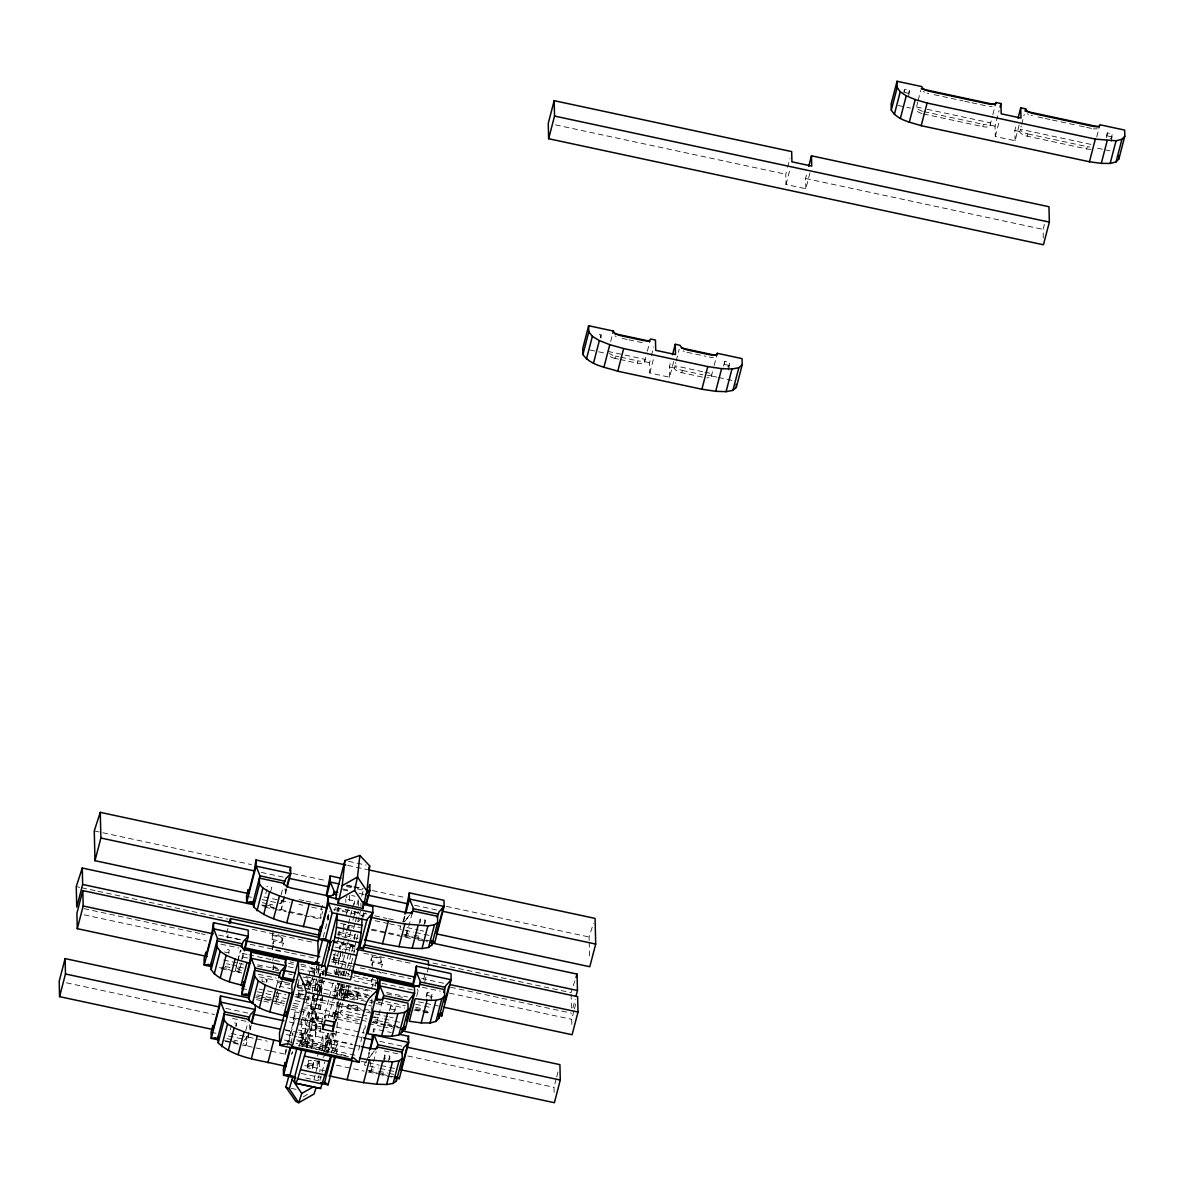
<?xml version="1.0" encoding="UTF-8"?>
<svg xmlns="http://www.w3.org/2000/svg" width="1184" height="1184" viewBox="0 0 1184 1184"><rect width="100%" height="100%" fill="white"/><g stroke="black" fill="none" stroke-linecap="round" stroke-linejoin="round"><path stroke-width="0.75" stroke-dasharray="5 3.75" d="M312.398 1009.02L310.711 1018.891L313.183 1019.424L314.885 1009.538L312.398 1009.02A13.35 1.362 -77.9 0 0 311.126 1009.449L311.066 1007.392L335.812 1012.69L335.856 1014.747L333.385 1014.214L333.34 1012.157L331.505 1019.217M292.552 1007.347L308.787 1010.825L305.191 1019.631L305.576 1035.023L315.462 1037.14L315.092 1021.748L316.217 1012.424L357.731 1021.318M315.462 1037.14L316.587 1027.816L316.217 1012.424M338.876 911.354L339.246 908.246M227.935 928.419L225.789 936.662L241.98 940.14M227.224 937.876L228.083 934.576M228.556 952.987L229.341 949.968L224.398 948.902M237.481 962L235.246 970.569L238.842 972.508L241.995 960.431M237.925 960.283L240.604 950.012L235.187 971.028M221.526 968.808L238.842 972.508L239.582 962.962M241.936 958.433L243.741 951.462M241.329 959.084A13.35 5.21 14.6 0 1 242.394 958.922L244.363 951.359M230.318 1029.799L231.502 1025.27M265.734 893.831L266.918 889.302M235.586 1026.276L236.371 1023.257L231.428 1022.192M270.603 891.818L271.787 887.275L266.844 886.224M245.754 1030.716L247.974 1022.221M281.17 894.749L283.05 887.334M272.098 939.415L273.178 930.772L272.098 939.415L281.984 941.532L283.168 937.003L273.267 934.886M225.093 1041.343L245.887 1045.798L246.612 1036.252M262.241 905.745L281.304 909.83L282.029 900.269M247.604 1036.947L250.327 1026.498M283.02 900.98L286.202 888.784M251.274 1025.078L245.887 1045.798L242.779 1043.474M286.691 889.11L281.304 909.83L278.196 907.506M272.631 944.062L273.43 941.043L283.316 943.16L283.42 947.259M280.593 951.448L272.35 949.672L273.519 945.143M266.193 982.483L266.977 979.464L262.034 978.413L262.108 981.492L267.051 982.542L266.977 979.464M272.616 960.964L273.8 956.435M272.838 969.859L273.948 962.592M273.267 969.711L274.052 966.692L278.995 967.757M282.532 946.179L283.316 943.16M276.064 987.87L278.299 979.508M276.331 995.862L277.663 990.756M279.572 987.944L281.392 980.959M278.728 993.391L276.494 1002.019L271.284 1000.909M281.999 980.87L280.031 988.418L279.972 986.376L290.583 988.64M284.338 1003.662L280.904 1002.937L281.496 1000.672A7.637 2.975 14.6 0 1 275.295 997.979M302.838 988.877L297.88 987.811L298.96 979.183M304.732 999.488L298.131 998.082L299.212 989.439L304.17 990.505M298.131 998.082L299.212 989.439M287.194 1045.442L293.084 1022.769L294.757 1011.876L299.212 1012.823M322.507 905.36L320.731 912.154L320.879 918.31L322.684 911.414M285.921 1052.561L286.809 1049.113M288.615 1042.201L294.905 1018.033L294.757 1011.876M306.493 984.57L308.314 977.599M308.758 975.853L311.037 967.136M305.561 980.589L308.861 981.299L307.677 985.828L299.434 984.067M307.781 989.942L309.068 985.044A7.637 2.975 14.6 0 0 316.424 983.549L321.367 984.614L321.619 994.871M292.581 1051.525L291.545 1054.411M309.868 985.236L311.762 977.866M312.946 973.337L314.914 965.789M327.11 918.947L328.886 912.154M304.14 1010.426L300.514 1024.367L300.425 1020.948M306.375 1001.871L309.142 991.245M309.542 989.676L314.086 972.242L314.204 976.859M323.217 937.21L330.025 911.058M309.216 995.67L308.032 1000.199L307.929 996.099M316.942 965.73L314.663 974.447L314.456 965.892M314.234 978.398L312.472 985.192L312.842 1000.584M317.741 968.246L316.557 972.774L300.662 969.37M299.049 1046.745L303.134 1031.057L298.19 1029.991M316.705 978.931L314.944 985.724L315.062 990.86M317.889 974.402L320.405 964.768M334.465 910.762L335.368 907.284M299.404 1034.298L302.704 1035.008L300.943 1041.816L295.985 1040.751M310.386 1006.785L316.424 983.549M326.606 1045.768L325.733 1049.172L300.988 1043.859L301.876 1040.47L326.606 1045.768L326.666 1047.825L301.92 1042.512L301.876 1040.47M301.92 1042.512L314.618 993.79M318.304 979.627L316.972 984.733L317.12 990.89L318.896 984.082L319.177 995.374M318.748 977.925L321.027 969.193M302.024 1046.538L303.385 1041.313L303.134 1031.057M316.557 990.756L319.28 980.308M319.739 978.561L321.012 969.903M336.981 912.316L338.343 907.092M307.085 982.602L319.443 985.251L317.09 994.323L317.238 1000.48L308.476 998.6M322.226 974.698L323.543 969.607M322.344 996.247L322.433 1000.347L320.08 1009.419L315.136 1008.354L316.602 998.216M334.199 1033.484L331.416 1044.155L331.624 1052.369L306.878 1047.07L306.671 1038.856L313.168 1013.933L291.057 1009.197M319.073 991.274L322.788 977.022M323.247 975.246L325.097 968.127M315.136 1008.354L317.49 999.296L317.386 995.182M322.921 1019.084L315.714 1017.544L315.462 1007.273L321.367 984.614M306.73 1047.633C312.606 1030.568 313.005 1012.882 314.648 995.33M319.621 993.672L320.938 988.581L345.684 993.879L345.787 997.979L321.042 992.68L320.938 988.581M313.183 1019.424L306.094 1046.612L303.622 1046.079L313.553 1007.924L313.597 1009.967L311.126 1009.449M307.011 1046.242L308.121 1038.634L313.064 1039.685L313.138 1042.764L311.969 1047.307L307.011 1046.242L306.937 1043.163L311.895 1044.229L311.969 1047.307M321.042 992.68L324.15 980.781M315.714 1017.544L320.716 998.364M320.08 1009.419L319.976 1005.32L321.944 997.757M338.076 935.819L339.26 931.29M322.477 1019.306L320.509 1026.868L320.598 1030.968L315.654 1029.902L315.551 1025.803L317.919 1016.73L322.862 1017.796M340.666 953.919L338.313 962.977L333.37 961.926L334.45 953.283M338.964 936.899L337.78 941.428L337.692 937.328M339.364 935.39L340.148 932.37L335.205 931.305M311.895 1044.229L313.064 1039.685M315.654 1029.902L318.022 1020.845L317.919 1016.73M333.37 961.926L335.723 952.854M312.487 1068.856L313.597 1061.234L312.487 1068.856L307.544 1067.79L308.654 1060.183L311.954 1060.894M343.271 927.235L344.07 924.201L349.014 925.266L349.088 928.345M348.555 906.796L347.386 911.325L342.428 910.274M307.544 1067.79L308.654 1060.183M344.144 927.279L342.96 931.823L347.904 932.874M335.116 964.93L338.742 950.989M339.201 949.242L340.104 945.764L354.504 948.843M338.313 962.977L339.394 954.348M333.044 982.898L324.875 1014.274L324.964 1017.692M335.324 974.18L336.685 968.956L336.804 974.077M346.216 932.341L342.59 946.297L342.664 949.716M346.675 930.594L348.037 925.37M348.481 923.624L352.122 909.682M352.566 907.936L354.386 900.965L345.728 899.115L346.927 896.17M324.312 1018.077L325.097 1015.043L334.998 1017.174L334.214 1020.194M335.827 973.455L337.632 966.484M338.091 964.738L340.356 956.021L340.237 950.885M347.83 929.795L349.014 925.266M337.144 973.988L337.928 970.969M317.475 1056.217L318.836 1050.978M319.295 1049.246L322.921 1035.29L327.879 1036.355A7.637 2.975 14.6 0 0 335.368 1041.032L352.699 1044.732M339.068 984.54L334.983 1000.228L334.732 989.972L336.552 983.001L356.295 987.412M338.372 976.03L340.637 967.313M352.891 920.234L355.17 911.532M356.976 904.546L358.338 899.322M328.382 1017.633L337.47 982.779M341.184 968.482L344.825 954.541M345.225 952.972L352.092 926.643M313.908 1079.956L315.299 1074.584M315.773 1072.808L319.029 1060.272M338.979 983.697L337.203 990.505L337.336 995.626M342.22 971.235L341.332 974.639L341.258 971.561M361.756 896.273L363.148 890.901M304.688 1065.526L317.282 1068.22L319.088 1061.249M321.811 1050.785L323.173 1045.561L322.921 1035.29M353.602 928.759L354.963 923.535M355.422 921.788L358.145 911.325M327.835 1033.306L325.126 1045.946A13.35 1.362 -77.9 0 0 324.312 1051.037M369.29 995.936L339.246 989.498L336.878 998.571L337.026 1004.728L370.326 1011.861M342.783 975.897L348.747 952.987M349.206 951.226L351.041 944.181L351.1 946.223A13.35 1.362 -77.9 0 1 352.373 945.794A7.637 0.784 -77.9 0 1 351.648 951.388M323.158 1054.485L328.59 1033.425L298.782 1027.727M363.37 999.178L347.178 995.7A7.637 2.975 14.6 0 1 339.675 991.038L341.554 983.815M343.7 975.586L344.988 970.628M357.686 921.907L360.439 911.147M336.152 1053.775L337.499 1048.595L337.351 1042.438L327.45 1040.322L325.674 1047.115L335.575 1049.231L335.679 1053.346M353.868 938.897L355.185 933.806L358.486 934.516M340.504 1002.611L335.516 1021.777L335.264 1011.521L337.825 1001.694M339.349 995.833L341.17 988.862L346.113 989.913A7.637 2.975 14.6 0 0 353.602 994.59L353.024 996.854A7.637 2.975 14.6 0 1 345.521 992.192L366.729 996.736M354.356 939.252L355.185 933.806M314.574 1079.926L318.111 1080.681L318.94 1075.22M330.306 1033.839L325.896 1050.859L328.368 1051.392L333.237 1032.685M333.947 1019.868L339.349 999.089M343.049 984.925L341.717 990.031L341.865 996.188L343.641 989.395L343.908 1000.672L345.684 993.879M345.314 976.238L353.498 944.802L332.837 940.377M325.348 1054.914L326.666 1049.823L296.089 1043.267M319.872 1080.607L324.742 1061.9M327.228 1052.176L332.216 1032.996M356.177 941.236L354.845 946.327A7.637 0.784 -77.9 0 1 353.824 953.372M356.621 939.534L358.841 931.038M362.644 916.209L363.547 912.716M327.746 1052.413L332.689 1033.425M362.718 918.162L364.065 912.982M347.844 976.608L348.732 973.204M349.176 971.502L352.714 957.9M343.819 996.573L346.601 985.887M359.699 1019.824L347.711 1017.248A7.637 2.975 14.6 0 1 340.208 1012.586L342.946 1002.078M343.375 1000.421L346.113 989.913M331.476 1052.931C337.41 1036.4 337.381 1019.158 339.423 1002.167M345.787 997.979L348.88 986.08M347.267 994.308L348.451 989.78L358.338 991.911L357.257 1000.539L347.371 998.423L347.267 994.308L357.168 996.44L357.257 1000.539M347.178 995.7L347.77 993.435A7.637 2.975 14.6 0 1 340.267 988.758L368.55 994.826M347.371 998.423L348.451 989.78M335.575 1049.231L337.351 1042.438M347.622 1008.679L348.792 1004.15L358.693 1006.267L357.509 1010.796L347.622 1008.679L347.519 1004.58L357.42 1006.696L357.509 1010.796M347.711 1017.248L348.303 1014.984A7.637 2.975 14.6 0 1 340.8 1010.307L360.232 1014.481M357.168 996.44L358.338 991.911M371.051 960.624L372.235 956.095L382.136 958.211L380.952 962.74L371.051 960.624L370.947 956.524L380.848 958.64L380.952 962.74M371.598 965.271L372.383 962.252L382.284 964.368L382.388 968.468M379.827 983.934L371.584 982.172L372.768 977.644M371.732 988.329L372.916 983.8L376.216 984.511M358.634 1050.001L365.131 1025.063L365.205 1028.348M371.954 998.837L371.228 1010.618M375.195 986.376L376.127 982.824M381.5 967.387L382.284 964.368M365.368 1061.708L364.48 1065.097L378.332 1068.072M373.049 1032.241L373.922 1028.837L391.253 1032.552M400.784 925.725L399.896 929.129L413.749 932.104M366.359 1062.403L369.082 1051.94M385.57 1024.693L376.734 1022.798L382.624 1000.14M403.137 921.211L404.499 915.972M368.239 1057.445L369.586 1052.265M403.655 921.478L405.002 916.298M395.604 1077.188L370.858 1071.89L373.078 1063.395M373.522 1061.693L376.172 1051.496M431.02 941.221L406.275 935.922L412.032 913.826M390.676 1005.986L389.506 1010.514L394.45 1011.58L395.634 1007.036L390.676 1005.986L389.58 1013.593M383.631 1059.606L384.815 1055.062L389.758 1056.128L389.847 1059.206L384.889 1058.141L384.815 1055.062M419.047 923.624L420.231 919.095L425.174 920.16L425.263 923.239L420.305 922.173L420.231 919.095M383.705 1062.684L384.889 1058.141M388.589 1060.657L389.758 1056.128M424.005 924.689L425.174 920.16M416.635 996.44L418.781 988.196M423.709 979.094L424.997 974.151M424.716 981.95L426.862 973.707M427.291 972.064L428.578 967.121M427.261 992.384L426.077 996.913L431.035 997.979L432.219 993.45L427.261 992.384L426.166 999.992M600.288 337.928L601.072 334.909L596.114 333.844M431.109 1001.057L432.219 993.45M610.663 341.54L612.38 334.954M618.418 359.107L614.999 358.367L615.591 356.103A7.637 2.975 14.6 0 1 609.375 353.409M620.135 359.477L637.258 363.148L637.85 360.883A7.637 2.975 14.6 0 0 645.206 359.388L608.088 351.441M644.481 362.23L646.923 352.802M647.352 351.145L649.927 341.258M673.681 361.534L669.596 377.222L649.809 372.975L649.557 362.718L650.919 357.494M651.378 355.748L653.642 347.03M649.809 372.975L653.894 357.287M669.596 377.222L669.345 366.966L670.706 361.727M702.349 377.089L681.792 372.694A7.637 2.975 14.6 0 1 674.303 368.017L675.753 362.452M676.182 360.809L679.187 349.265M681.792 372.694L682.384 370.429A7.637 2.975 14.6 0 1 674.895 365.752L703.163 371.82M711.273 376.542L713.715 367.114M714.144 365.471L716.72 355.585M724.771 361.416L723.587 365.945L728.545 367.01L729.714 362.482L724.771 361.416L723.661 369.023M728.619 370.089L729.714 362.482M809.9 173.056L805.816 188.744L786.013 184.497L785.776 174.24L787.138 169.016M787.582 167.27L789.861 158.552M786.013 184.497L790.113 168.809M572.923 1007.939L575.202 999.222M554.127 1092.447L554.008 1087.312L556.273 1078.594M556.732 1076.863L558.093 1071.624M571.842 1024.456L571.709 1019.335L573.988 1010.618M574.432 1008.872L575.794 1003.632M805.816 188.744L805.564 178.488L806.926 173.249M903.718 92.411L904.502 89.392L909.445 90.458L908.335 98.065M908.661 93.477L909.445 90.458M922.514 111.281A7.637 2.975 14.6 0 1 916.46 106.989L917.748 102.031M918.177 100.388L920.752 90.502M923.372 113.916L982.75 126.644L983.342 124.379A7.637 2.975 14.6 0 0 990.682 122.884L925.296 108.884M989.972 125.726L992.399 116.298M992.828 114.656L995.404 104.754M1019.172 125.03L1015.088 140.718L995.3 136.486L995.048 126.214L999.133 110.526M995.3 136.486L999.385 120.798M1015.088 140.718L1014.836 130.462L1016.656 123.491M1090.775 149.288A7.637 2.975 14.6 0 1 1086.66 148.918L1027.283 136.19A7.637 2.975 14.6 0 1 1019.779 131.528L1021.23 125.963M1021.659 124.305L1024.234 114.419M1027.283 136.19L1027.875 133.925A7.637 2.975 14.6 0 1 1020.371 129.248L1092.832 144.788M1043.282 237.94L1043.074 229.385L1045.339 220.668M1086.66 148.918L1087.252 146.653A7.637 2.975 14.6 0 0 1091.367 147.008M1096.739 136.915L1099.314 127.028M1107.366 132.874L1106.182 137.403L1111.14 138.469L1112.324 133.94L1107.366 132.874L1106.27 140.482M1111.214 141.547L1112.324 133.94M328.012 1052.65L328.368 1051.392M320.982 979.36L319.488 981.817A13.35 1.362 -77.9 0 1 319.636 979.346M574.876 980.84L571.058 992.651L430.206 962.459M589.158 940.481L589.07 936.973L593.436 923.476M323.025 981.299L322.122 983.016L319.65 982.483M347.904 910.096L346.113 914.507L345.98 909.371M305.576 1035.023L309.172 1026.217L308.787 1010.825M280.194 903.51L283.154 899.662M243.786 1040.766L247.737 1035.63M358.382 921.759L361.342 917.911M362.334 916.623L365.294 912.775M409.812 914.847L404.869 921.256A2.546 0.992 14.6 0 1 402.427 921.759M322.966 1057.741L325.926 1053.878M326.917 1052.606L329.877 1048.743L327.879 1036.355M374.396 1050.815L369.452 1057.238A2.546 0.992 14.6 0 1 368.757 1057.8M404.691 921.611L410.078 914.773M369.275 1057.578L374.662 1050.756M333.104 1052.931L337.499 1048.595L296.533 1039.818M303.222 1096.932L310.652 1092.477M373.034 1021.57L380.967 1022.754M403.64 934.576L412.269 936.248M368.224 1070.543L376.852 1072.216M934.087 94.676L962.873 100.847M964.679 101.232L970.066 102.386M971.872 102.771L986.257 105.864M1037.998 116.95L1043.385 118.104M1045.191 118.489L1050.593 119.658M1052.384 120.043L1077.573 125.43M1079.379 125.815L1084.781 126.984M1086.572 127.369L1091.974 128.523M907.876 93.181L904.576 92.47L904.502 89.392M1107.44 135.953L1112.398 137.018M916.46 106.989L923.535 108.499M898.212 105.465L910.57 108.114M995.048 126.214L990.09 125.164A7.637 2.975 14.6 0 1 982.75 126.644M1014.836 130.462L1019.779 131.528M1097.538 148.192L1109.911 150.842M923.964 111.651L983.342 124.379M1027.875 133.925L1087.252 146.653M555.459 124.868L785.776 174.24M805.564 178.488L1043.074 229.385M627.165 339.438L620.312 337.973A7.637 2.975 14.6 0 1 618.862 337.603M628.867 339.808L642.572 342.753M687.105 352.299L705.945 356.325M724.845 364.494L729.788 365.56M704.924 372.19L711.998 373.7A7.637 2.975 14.6 0 1 707.484 375.565M589.824 349.916L596.899 351.426M598.66 351.811L605.734 353.32M649.557 362.718L644.614 361.653A7.637 2.975 14.6 0 1 637.258 363.148M669.345 366.966L674.303 368.017M716.705 377.104L711.406 375.979A7.637 2.975 14.6 0 1 706.892 377.829M718.481 377.489L732.615 380.523M615.591 356.103L619.01 356.843M620.727 357.213L637.85 360.883M682.384 370.429L702.941 374.825M348.466 861.316L366.137 865.104M347.667 865.386L367.528 869.648M94.261 830.916L251.378 864.601M292.907 873.496L325.408 880.467M347.09 885.114L352.506 886.268M354.312 886.653L363.34 888.592M372.368 890.531L404.869 897.502M446.412 906.396L589.07 936.973M346.527 885.528L351.914 886.683M353.72 887.068L362.718 888.992M346.394 886.55L355.392 888.488M357.198 888.873L362.585 890.028M342.724 888.903L349.324 890.309M261.205 872.386L283.731 877.211M342.886 889.88L348.303 891.049M359.092 893.358L368.091 895.282M414.607 905.257L437.118 910.082M351.663 895.504L355.156 896.244M299.004 899.588L304.199 900.698M305.931 901.068L321.53 904.413M374.721 915.809L386.842 918.414M388.574 918.784L393.769 919.894M336.404 907.891L361.15 913.19M354.667 912.257L362.082 913.841L362.156 916.579M333.681 909.342L365.752 916.224M263.973 896.895L289.947 902.46M298.975 904.398L302.586 905.168M311.614 907.107L322.433 909.43M374.988 920.693L387.627 923.402M389.432 923.786L400.266 926.11M406.97 927.546L418.307 929.973M420.113 930.372L423.724 931.142M246.509 896.244L251.704 897.368M262.093 899.588L281.141 903.673M415.48 932.474L422.407 933.954M424.153 934.324L429.348 935.434M262.315 902.667L267.614 903.806M269.39 904.176L272.912 904.946M404.75 935.36A7.637 2.975 14.6 0 0 406.867 933.658L412.165 934.783M413.941 935.168L421.001 936.677M265.912 904.872L272.927 906.382M414.03 936.618L421.045 938.128M261.723 904.931L274.096 907.58M303.03 914.462L285.714 910.748A7.637 2.975 14.6 0 1 278.817 907.373M309.956 915.942L320.361 918.162M371.82 929.203L399.526 935.138M403.522 936.026L412.18 937.876M413.912 938.261L427.764 941.221M264.654 907.136L273.682 909.06M275.487 909.445L286.321 911.769M288.126 912.168L302.571 915.262M304.377 915.646L320.627 919.124M340.504 923.387L360.365 927.649M371.199 929.973L410.922 938.483M418.144 940.037L427.172 941.961M339.334 932.444L355.244 935.848M336.685 933.924L358.056 938.498M341.984 936.603L350.819 938.498M332.349 940.555L356.917 945.824M76.25 886.594L79.861 887.364M81.666 887.748L96.126 890.856M97.932 891.241L227.95 919.11M332.586 941.561L356.34 946.652M333.104 942.375L356.34 947.348M252.251 929.322L279.246 935.108M281.037 935.493L311.629 942.05M335.028 947.067L354.815 951.3M363.814 953.238L369.201 954.393M371.006 954.778L403.389 961.719M405.194 962.104L410.596 963.258M271.994 935.316L281.896 937.432L281.984 941.532M333.163 954.482L340.356 956.021M333.266 957.812L338.21 958.877M218.626 935.034L242.098 940.066M332.364 959.41L352.255 963.672M421.637 978.546L444.355 983.416M331.949 959.425L351.737 963.658M83.975 908.661L199.563 933.436M201.369 933.821L204.98 934.59M250.12 944.27L289.843 952.794M291.649 953.179L315.136 958.211M331.387 961.689L353.054 966.336M360.276 967.89L380.138 972.138M381.944 972.523L410.848 978.724M450.571 987.234L571.561 1013.178M371.302 970.88L381.204 973.011M84.108 914.818L206.46 941.043M220.846 944.122L238.842 947.984M422.377 987.323L440.359 991.171M449.358 993.11L571.709 1019.335M289.962 961.896L293.558 962.681M300.766 964.22L307.958 965.759A7.637 2.975 14.6 0 0 309.409 966.011M354.297 975.69L375.876 980.322M247.101 954.437L239.908 952.898A13.35 5.21 14.6 0 1 241.21 950.915M248.906 954.822L281.289 961.763M288.482 963.302L293.884 964.472M301.076 966.011L319.073 969.859L318.955 965.241M380.256 982.972L338.861 974.106L338.713 967.95M382.047 983.356L416.235 990.697M326.592 972.434L339.186 975.128M224.472 951.98L229.415 953.046L229.341 949.968M427.335 995.463L432.293 996.528M322.788 975.083A13.35 1.362 -77.9 0 1 323.04 973.707L322.995 971.664L320.524 971.132L320.568 973.189L324.697 974.106M247.648 958.004L242.335 956.864L242.394 958.922M288.289 966.706L293.588 967.846M354.031 980.796L375.224 985.354M272.764 967.121L277.722 968.186M257.742 964.856L278.921 969.385M386.591 992.473L407.562 996.972M257.342 966.203L264.535 967.742M275.324 970.066L278.921 970.836M305.916 976.622L311.318 977.777M358.101 987.796L363.488 988.951M365.294 989.336L370.696 990.505M386.887 993.968L395.885 995.892M397.676 996.292L403.078 997.446M223.554 960.017L243.43 964.279M288.57 973.958L292.182 974.728M303.015 977.052L371.643 991.763M418.588 1001.827L424.005 1002.981M425.811 1003.366L438.45 1006.074M319.488 981.817L322.122 983.016M341.895 984.126A13.35 1.362 -77.9 0 0 341.747 986.598L344.233 987.116A7.637 0.784 -77.9 0 0 345.388 985.769M341.91 987.249L344.396 987.782M226.573 963.761L230.036 964.501M231.768 964.871L238.694 966.351M415.599 1004.269L422.525 1005.764M424.257 1006.134L432.915 1007.984M243.43 968.009L236.356 966.499A7.637 2.975 14.6 0 0 242.409 970.791M307.056 981.64L310.578 982.409A7.637 2.975 14.6 0 1 306.064 984.259M225.167 966.484L230.466 967.624M306.996 983.934L315.832 985.828A7.637 2.975 14.6 0 1 308.491 987.308M334.732 989.972L339.675 991.038M415.673 1007.318L420.971 1008.457M258.26 974.254L276.242 978.102M302.231 983.578L309.068 985.044M347.77 993.435L367.558 997.683M385.555 1001.531L405.342 1005.778M302.364 983.993L308.965 985.399L308.861 981.299M348.555 993.894L358.441 996.01M221.704 967.18L228.719 968.69M415.791 1008.783L421.06 1009.908M422.821 1010.292L429.836 1011.787M219.277 967.624L229.874 969.888M415.081 1009.582L429.215 1012.616M259.459 976.904L290.05 983.46M297.243 984.999L302.645 986.154M370.148 1000.524L404.75 1008.043M414.015 1010.056L420.942 1011.55M422.673 1011.92L429.6 1013.4M289.814 985.029L277.544 982.394A13.35 5.21 14.6 0 1 279.542 980.041M296.814 986.538L319.606 991.408L319.443 985.251M374.44 1003.174L339.394 995.655L339.246 989.498M376.186 1003.544L381.455 1004.668A13.35 5.21 14.6 0 0 380.034 1002.093M390.75 1009.064L395.708 1010.115L395.634 1007.036M297.643 990.15L302.956 991.289M368.683 1005.379L372.22 1006.134M299.315 993.539L305.916 994.96M298.042 993.968L302.986 995.034M295.66 994.412L370.118 1010.381M317.49 999.296L322.433 1000.347M296.207 995.966L301.461 997.106M259 989.054L285.832 994.797M294.786 996.721L364.583 1011.684M366.374 1012.068L373.537 1013.593M375.328 1013.978L387.849 1016.671M389.536 1017.026L393.221 1017.826M241.699 988.433L246.894 989.558M257.283 991.778L271.136 994.752M373.818 1016.76L382.476 1018.61M384.208 1018.98L392.866 1020.83M394.598 1021.215L399.792 1022.325M315.033 1004.254L319.976 1005.32M273.992 995.996L286.365 998.645M295.201 1000.539L311.111 1003.958A7.637 2.975 14.6 0 1 306.597 1005.808M362.008 1014.866L369.068 1016.375M370.844 1016.76L377.903 1018.27A7.637 2.975 14.6 0 1 374.677 1020.12M257.505 994.856L271.639 997.89M315.462 1007.273L310.519 1006.222A7.637 2.975 14.6 0 1 304.614 1007.954M335.264 1011.521L340.208 1012.586M382.624 1021.674L377.326 1020.534A7.637 2.975 14.6 0 1 372.812 1022.399M384.386 1022.044L391.46 1023.568M281.496 1000.672L284.93 1001.398M293.484 1003.233L300.336 1004.698M348.303 1014.984L367.144 1019.024M255.833 995.936L259.34 996.691M261.087 997.061L271.624 999.326M312.176 1008.013L314.648 1008.546M334.436 1012.779L336.907 1013.312M387.982 1024.264L391.504 1025.018M393.251 1025.388L398.52 1026.513M265.749 999.015L271.047 1000.154M333.385 1014.214A13.35 1.362 -77.9 0 1 334.672 1013.785L337.144 1014.318A7.637 0.784 -77.9 0 1 336.123 1021.363M387.331 1025.078L401.465 1028.097M292.892 1005.497L299.744 1006.977M361.401 1020.194L366.552 1021.289M255.7 997.564L269.552 1000.539M372.235 1022.547L398.209 1028.112M256.44 999.607L261.856 1000.776M263.662 1001.161L272.69 1003.085M274.496 1003.484L283.524 1005.408M368.564 1023.642L381.204 1026.35M383.009 1026.735L392.037 1028.674M337.914 1019.232L361.727 1024.338M313.272 1018.033L322.107 1019.927M323.484 1022.118L302.275 1017.574L302.334 1019.616A13.35 1.362 -77.9 0 0 301.254 1028.26L300.988 1043.859M305.191 1019.631L315.092 1021.748M300.307 1019.187L294.905 1018.033L295.734 1019.631M302.112 1019.572L321.9 1023.82M289.754 1017.071L299.789 1019.232M301.58 1019.616L321.264 1023.834M336.537 1027.105L364.213 1033.04M292.996 1018.669L295.956 1019.306M311.496 1024.841L320.331 1026.72M315.551 1025.803L320.509 1026.868M225.789 1008.354L247.796 1013.06M289.31 1021.97L309.172 1026.217M316.587 1027.816L325.245 1029.666M334.643 1031.678L354.504 1035.941M356.31 1036.326L361.727 1037.48M379.768 1041.358L401.702 1046.049M311.599 1028.94L320.435 1030.835M331.032 1033.099L336.345 1034.239M66.422 982.809L214.511 1014.54M232.567 1018.418L247.012 1021.511M284.93 1029.636L297.569 1032.344M299.374 1032.744L351.752 1043.962M384.252 1050.933L398.697 1054.026M407.725 1055.965L554.008 1087.312M285.64 1030.361L290.835 1031.486A7.637 2.975 14.6 0 0 293.676 1031.856M354.43 1045.102L359.625 1046.227M286.262 1034.49L296.474 1036.666M298.176 1037.036L306.671 1038.856M331.416 1044.155L355.23 1049.261M284.382 1040.011L287.845 1040.766A2.546 0.992 14.6 0 0 290.287 1040.262M354.889 1055.136L332.378 1050.297A2.546 0.992 14.6 0 1 329.877 1048.743M287.09 1041.328L294.283 1042.882M298.264 1045.324L349.398 1056.276M336.641 1054.219L341.998 1055.358M343.789 1055.743L349.162 1056.898M231.132 1033.425L267.244 1041.165M361.15 1061.293L366.566 1062.448M368.372 1062.832L379.22 1065.156M381.026 1065.556L395.471 1068.649M211.092 1032.226L216.287 1033.336M228.408 1035.941L245.724 1039.641M380.064 1068.442L387.005 1069.922M388.737 1070.292L393.932 1071.416M226.899 1038.634L232.197 1039.774M233.973 1040.159L237.51 1040.914M369.334 1071.328A7.637 2.975 14.6 0 0 371.45 1069.626L376.749 1070.765M378.525 1071.135L387.36 1073.03M389.122 1073.414L394.42 1074.554M230.495 1040.84L237.51 1042.349M378.614 1072.6L385.629 1074.095M224.546 1040.529L238.68 1043.563M269.345 1050.8L250.298 1046.715A7.637 2.975 14.6 0 1 243.401 1043.341M271.077 1051.17L284.944 1054.145M314.248 1060.464L319.65 1061.619M336.404 1065.171L364.11 1071.106M368.106 1071.994L376.764 1073.858M378.495 1074.228L385.422 1075.708M387.153 1076.078L392.348 1077.203M308.728 1063.262L313.671 1064.312M307.47 1064.712L312.413 1065.778M319.769 1069.774L324.727 1070.839M321.308 1077.277L318.008 1076.567L318.111 1080.681M301.313 1073.488L318.984 1077.277M305.738 1078.032L312.798 1079.542M291.205 1088.318L296.503 1089.458M405.254 934.738L406.275 935.922M375.698 1021.629L376.734 1022.798M369.837 1070.706L370.858 1071.89M274.954 1000.554L276.494 1002.019L276.375 997.402M406.304 930.106L406.867 933.658M370.03 1060.775L371.45 1069.626M284.974 888.725L286.114 895.8M249.558 1024.693L250.697 1031.782M601.072 334.909L601.146 337.988M589.203 942.227L589.543 956.228M571.102 994.353L571.443 1008.043M372.383 962.252L372.486 966.351M373.922 1028.837L374.011 1031.915M371.51 979.434L371.584 982.172M360.898 903.185L360.987 906.53M358.382 901.039L358.56 907.876M354.386 900.965L354.475 904.384M354.638 911.221L354.726 914.995M349.458 895.444L349.62 902.282M345.728 899.115L345.817 902.534M342.709 951.418L342.96 961.689M343.197 971.265L343.271 974.684M340.104 945.764L340.193 949.183M340.726 970.732L340.844 975.868M341.17 988.862L341.406 999.118M338.565 907.788L338.639 911.206M337.499 1002.478L337.588 1005.897M334.243 970.125L334.332 973.559M328.19 915.114L328.308 919.909A13.35 1.362 -77.9 0 1 328.575 919.317M327.45 1040.322L327.554 1044.421L302.808 1039.123L302.704 1035.008M325.097 1015.043L325.186 1018.477M325.733 1049.172L326 1033.558A13.35 1.362 -77.9 0 1 326 1032.862M318.496 967.668L318.659 974.506M319.576 1061.826L319.828 1071.831M316.528 966.262L316.602 969.341M317.105 1061.382L317.282 1068.22M312.028 967.076L312.191 973.914M305.28 1039.641L305.339 1041.698A13.35 1.362 -77.9 0 0 304.525 1046.804M297.791 983.712L297.88 987.811M292.892 1035.97L292.818 1032.892L291.146 1043.8M285.359 1049.675L285.462 1054.293M273.43 941.043L273.489 943.781M272.246 945.572L272.35 949.672M236.371 1023.257L236.445 1026.336M417.197 989.173A13.35 5.21 14.6 0 1 418.041 991.082M241.817 973.056A7.637 2.975 14.6 0 1 235.779 968.764M309.986 984.674A7.637 2.975 14.6 0 1 307.87 986.376M349.65 974.462A7.637 2.975 14.6 0 1 346.29 972.612M379.398 1001.99A7.637 2.975 14.6 0 1 378.125 1002.004M284.767 982.172A7.637 2.975 14.6 0 1 282.088 981.136M280.904 1002.937A7.637 2.975 14.6 0 1 275.635 1000.909M292.285 1052.65A7.637 2.975 14.6 0 1 291.752 1053.716M343.256 984.141A7.637 0.784 -77.9 0 1 341.747 986.598M334.672 1013.785A7.637 0.784 -77.9 0 1 333.947 1019.365M320.109 975.868A13.35 1.362 -77.9 0 1 320.568 973.189M321.959 982.35A13.35 1.362 -77.9 0 1 322.107 979.878M344.233 987.116A13.35 1.362 -77.9 0 1 344.381 984.644M335.856 1014.747A13.35 1.362 -77.9 0 1 337.144 1014.318M313.597 1009.967A13.35 1.362 -77.9 0 1 314.885 1009.538M921.922 113.546A7.637 2.975 14.6 0 1 915.883 109.254M1032.596 115.795A7.637 2.975 14.6 0 1 1031.146 115.425M1028.452 114.389A7.637 2.975 14.6 0 1 1027.327 113.768M1097.198 128.745A7.637 2.975 14.6 0 1 1093.424 128.775M928.685 93.521A7.637 2.975 14.6 0 1 927.235 93.151M924.556 92.115A7.637 2.975 14.6 0 1 923.416 91.494M992.177 106.619A7.637 2.975 14.6 0 1 989.513 106.501M713.478 357.435A7.637 2.975 14.6 0 1 709.379 357.065M684.263 351.456A7.637 2.975 14.6 0 1 682.976 350.893M616.168 336.567A7.637 2.975 14.6 0 1 615.044 335.945M614.999 358.367A7.637 2.975 14.6 0 1 609.73 356.34M366.833 914.048A2.546 0.992 14.6 0 1 365.486 913.204M327.702 916.682A7.637 2.975 14.6 0 1 327.169 917.733"/><path stroke-width="1.5" d="M338.121 903.555L342.191 885.676L344.929 860.561L359.862 855.47L369.674 865.859L366.922 890.99L362.852 908.853M359.862 855.47L357.509 877.004L354.608 890.383L364.021 904.369M325.467 975.69C330.07 955.296 337.425 934.931 337.188 913.826L330.114 941.028A7.637 0.784 -77.9 0 1 329.093 948.073L328.412 950.9M350.656 979.286C355.111 959.454 362.215 939.652 361.934 919.139M320.923 1082.62L325.363 1082.635L328.057 1084.855L335.25 1057.223M284.101 1015.221L279.468 1033.025L279.764 1045.339C283.45 1044.599 290.346 1041.772 292.226 1046.612L351.604 1059.325L352.122 1057.845L353.572 1057.86L358.93 1062.314L377.814 989.794L377.518 977.481L352.003 972.005M241.373 947.23L243.208 941.532L248.3 936.248L248.137 930.091L213.505 922.676L211.832 933.584L205.927 956.243L205.838 952.128L204.062 958.936L204.21 965.093L211.137 966.573M248.418 1020.519L250.253 1014.821L255.33 1009.538L255.211 1004.92M283.834 884.552L285.655 878.854L290.746 873.57L290.598 867.413L255.951 859.998L254.279 870.891L248.388 893.55L94.986 860.679L94.261 830.916L100.27 812.357L345.861 865.001M278.728 977.866L280.845 971.028L285.936 965.759L285.773 959.602L251.141 952.173L249.469 963.08L243.564 985.739M331.594 1055.506L324.386 1083.36M362.896 905.716L362.97 908.454L338.224 903.14L338.121 899.041L328.234 896.924L328.382 903.081L372.916 912.627L363.473 948.872L359.877 946.934L367.01 919.524L372.916 912.627L372.768 906.47L362.866 904.339M351.604 1059.325L366.019 1003.603L369.038 998.467L377.814 989.794L298.649 972.819L298.353 960.505L325.57 966.336L325.763 974.55L350.508 979.849M401.805 1053.39L403.64 1047.692L408.717 1042.423L408.569 1036.266L399.911 1034.402M437.222 917.422L439.057 911.724L444.133 906.456L443.985 900.299L409.338 892.869L404.943 914.226M443.808 992.414L445.584 985.872L451.163 979.745L451.015 973.588L416.383 966.159L412.89 984.037M82.258 868.035L82.658 884.448L76.753 907.122L76.25 886.594L82.258 868.035L253.82 904.813M249.232 998.068L65.105 958.596L59.2 981.255L59.57 996.647L213.076 1029.547M318.511 941.132L82.806 890.605L76.901 913.278L77.286 928.67L207.304 956.539M59.57 996.647L65.475 973.988L65.105 958.596M77.286 928.67L83.191 905.997L82.806 890.605M94.986 860.679L100.892 838.02L100.27 812.357M244.688 950.071L248.3 936.248L213.653 928.833L217.53 938.527L210.441 965.73L208.695 964.398L204.21 965.093L213.653 928.833L213.505 922.676M244.674 985.976C232.967 982.616 218.241 980.722 211.181 969.607L217.086 946.948L216.938 940.792L241.669 946.105A7.637 2.975 14.6 0 0 249.173 950.767L301.358 961.956M214.245 973.944L220.15 951.285L217.086 946.948M229.222 923.476L230.51 918.532L318.674 937.432M220.254 977.984L226.144 955.325L220.15 951.285M253.45 1003.011L220.535 995.966L218.862 1006.874L212.972 1029.532L212.868 1025.418L211.092 1032.226L211.24 1038.383L218.167 1039.863M229.193 981.743L235.098 959.084L226.144 955.325M251.733 1023.361L255.33 1009.538L220.683 1002.123L224.56 1011.817L217.471 1039.019L215.725 1037.687L211.24 1038.383L220.683 1002.123L220.535 995.966M255.951 859.998L256.099 866.155L259.977 875.849L252.888 903.037L251.141 901.72L246.657 902.4L246.509 896.244L248.285 889.45L248.388 893.55M285.921 1066.606C263.396 1060.124 236.104 1059.488 218.211 1042.897L224.116 1020.238L223.968 1014.081L248.714 1019.38A7.637 2.975 14.6 0 0 256.203 1024.056L280.445 1029.251M321.323 930.624C298.812 924.142 271.521 923.52 253.628 906.929L259.533 884.27L259.385 878.114L284.13 883.412A7.637 2.975 14.6 0 0 291.619 888.089L326.251 895.504A7.637 2.975 14.6 0 0 333.607 894.024L336.907 894.734M244.659 947.97L246.479 940.999M221.586 1046.686L227.491 1024.027L224.116 1020.238M257.002 910.718L262.907 888.059L259.533 884.27M241.092 985.206L246.997 962.548L250.579 963.317M242.587 985.044L241.847 994.59L248.773 996.084M228.246 1050.563L234.151 1027.904L227.491 1024.027M263.662 914.596L269.567 891.937L262.907 888.059M282.34 979.568L285.936 965.759L251.289 958.33L255.167 968.038L248.078 995.226L246.331 993.909L241.847 994.59L251.289 958.33L251.141 952.173M287.268 1016.538C274.022 1012.646 257.653 1010.899 248.818 999.118L254.723 976.46L254.575 970.303L279.306 975.601A7.637 2.975 14.6 0 0 286.809 980.263L293.662 981.743M238.191 1054.53L244.096 1031.871L234.151 1027.904M273.608 918.562L279.513 895.903L269.567 891.937M252.37 1003.558L258.275 980.885L254.723 976.46M289.71 870.817L290.598 867.413M251.689 1021.259L253.509 1014.288M287.105 885.292L288.926 878.321M287.15 887.378L290.746 873.57L256.099 866.155L246.657 902.4L253.583 903.895M259.37 1007.806L265.275 985.147L258.275 980.885M251.408 1058.6L257.313 1035.926L244.096 1031.871M286.824 922.617L292.729 899.958L279.513 895.903M269.804 1011.891L275.709 989.217L265.275 985.147M284.9 963.006L285.773 959.602M282.295 977.481L284.116 970.51M267.924 1062.744L273.83 1040.085L279.217 1041.239M303.341 926.776L309.246 904.102L327.228 907.965M283.686 1015.783L289.592 993.11L293.158 993.879M298.353 960.505L291.856 985.428L292.063 993.642L286.158 1016.301L286.04 1011.388M340.977 878.217L330.173 875.894L326.236 895.518M326.725 895.874L330.321 882.05L330.173 875.894M328.234 896.924L326.562 907.817L320.657 930.491L320.553 926.376L318.777 933.184L318.94 939.341L331.402 942.005M290.228 1047.278L285.24 1066.458L285.137 1062.344L283.376 1069.152L283.524 1075.309L295.985 1077.973M319.206 935.76L317.845 940.984L318.215 956.376M290.716 1047.677L283.524 1075.309L287.993 1074.613L294.949 1077.055M292.226 1046.612L306.39 992.222L304.199 984.555L298.649 972.819L279.764 1045.339L358.93 1062.314M319.192 962.71L315.891 962L315.299 964.279L242.853 948.739M333.311 895.148L334.095 891.034L330.321 882.05L339.32 883.989M316.454 963.184L322.803 938.779M316.039 1087.844L314.041 1094.031L298.723 1102.718L295.808 1101.386L285.906 1087.178L288.704 1076.448M344.929 860.561L336.078 894.556L336.197 899.559M289.754 1075.945L296.829 1048.743L302.024 1049.853M325.171 939.963L332.245 912.775L328.382 903.081L318.94 939.341L323.41 938.646L330.366 941.088M313.982 1086.498L301.728 1093.439L298.723 1102.718L289.296 1088.732L293.084 1076.463M321.471 967.446L328.308 941.25M324.372 966.366L330.795 941.694M302.63 1049.35A7.637 0.784 -77.9 0 1 301.772 1049.808L294.698 1076.996L294.846 1083.153L295.882 1083.227L297.835 1078.742L305.842 1051.037M811.469 155.814L811.721 166.086L791.918 161.838L791.667 151.582L554.171 100.67L548.266 123.328L548.636 138.72L1043.444 244.777L1049.35 222.118L1048.965 206.726L811.469 155.814L808.746 166.278M548.636 138.72L554.541 116.062L554.171 100.67M322.862 1029.251L325.23 1020.179L335.116 1022.295L332.763 1031.368L322.862 1029.251L322.744 1024.116M368.742 869.441L369.674 865.859M332.763 1031.368L333.814 1021.703M368.875 887.778L369.763 884.389L369.911 890.546L366.315 904.354M366.27 902.267L368.091 895.282L407.888 903.821M294.846 1083.153L320.627 1088.525L330.588 1056.335M329.774 1076.004L334.761 1056.824M365.19 940.022L371.095 917.363M329.093 1075.856L347.09 1079.719L352.092 1060.538M364.509 939.889L382.506 943.737L388.411 921.078L404.884 923.994L427.898 925.873L434.439 924.822L437.666 922.454L437.518 916.298L412.772 910.984A7.637 2.975 14.6 0 1 405.431 912.479L370.784 905.05A7.637 2.975 14.6 0 1 363.888 901.69M401.672 1028.852L405.135 1029.592L414.578 993.332L414.43 987.175L379.798 979.745L376.305 997.624M376.349 999.725L379.946 985.902L379.798 979.745M369.541 1050.208L372.264 1039.744L372.161 1035.645M382.476 1000.702L383.705 994.886L379.946 985.902L414.578 993.332L408.554 1000.909L383.808 995.611M370.488 1048.817L374.085 1034.994L408.717 1042.423L399.274 1078.683L395.811 1077.943M405.89 912.834L409.501 899.026L409.338 892.869M347.09 1079.719L363.562 1082.635L369.467 1059.976L392.481 1061.841L399.023 1060.79L402.249 1058.422L402.101 1052.265L377.356 1046.967A7.637 2.975 14.6 0 1 370.015 1048.447L361.357 1046.597M382.506 943.737L398.978 946.667L404.884 923.994M377.06 1048.092L377.844 1043.977L374.085 1034.994M412.032 913.826L413.26 908.01L409.501 899.026L444.133 906.456L434.691 942.716L431.228 941.961M387.538 1013.193L373.7 1011.151L367.795 1033.81L381.633 1035.852L387.538 1013.193L397.883 1013.563L404.736 1012.29L408.11 1009.33L407.962 1003.174L383.216 997.875A7.637 2.975 14.6 0 1 375.876 999.355M363.562 1082.635L376.734 1084.233L382.639 1061.574M398.978 946.667L412.15 948.251L418.056 925.592M381.633 1035.852L391.978 1036.237L397.883 1013.563M391.978 1036.237L398.83 1034.949L404.736 1012.29M376.734 1084.233L386.591 1084.5L392.481 1061.841M412.15 948.251L422.007 948.532L427.898 925.873M412.935 986.124L416.531 972.316L416.383 966.159M398.83 1034.949L402.205 1031.989L408.11 1009.33M406.852 1020.741L412.298 999.829M675.25 344.292L675.502 354.564L655.714 350.316L655.462 340.06L650.519 338.994A7.637 2.975 14.6 0 1 643.164 340.489L620.904 335.708A7.637 2.975 14.6 0 1 613.401 331.046L588.655 325.733L582.765 348.392L582.913 354.549C590.772 365.59 605.764 367.277 617.767 371.214L701.89 389.24L715.713 391.297L726.073 391.667L732.926 390.38L736.3 387.434L742.205 364.776L742.057 358.619L717.312 353.306A7.637 2.975 14.6 0 1 709.971 354.8L687.697 350.02A7.637 2.975 14.6 0 1 680.193 345.358L675.25 344.292L672.527 354.756M386.591 1084.5L393.118 1083.449L399.023 1060.79M422.007 948.532L428.534 947.481L434.439 924.822M582.913 354.549L588.818 331.89L588.655 325.733M438.258 1015.25L441.721 1015.99L451.163 979.745L416.531 972.316L420.29 981.299L419.062 987.116A7.637 2.975 14.6 0 0 419.21 986.538L352.062 972.153M393.118 1083.449L396.344 1081.081L402.249 1058.422M428.534 947.481L431.76 945.113L437.666 922.454M407.681 1039.67L408.569 1036.266M400.991 1069.833L406.438 1048.906M441.854 912.938L436.408 933.85L589.795 966.736L595.7 944.077L595.078 918.414L369.334 870.033M586.465 358.989L592.37 336.33L588.818 331.89M427.084 1000.228L415.229 998.615L409.324 1021.274L421.178 1022.887L427.084 1000.228L435.949 1000.288L441.824 998.793L444.696 995.744L444.548 989.587L419.802 984.274A7.637 2.975 14.6 0 1 412.461 985.769L376.468 978.058M593.465 363.251L599.356 340.592L592.37 336.33M421.178 1022.887L430.044 1022.961L435.949 1000.288M603.899 367.321L609.79 344.662L599.356 340.592M612.809 333.311L613.401 331.046M430.044 1022.961L435.919 1021.452L441.824 998.793M435.919 1021.452L438.79 1018.403L444.696 995.744M444.799 1001.916L448.884 986.228M617.767 371.214L623.672 348.555L707.795 366.581L721.618 368.624L731.964 369.008L738.831 367.721L742.205 364.776M701.89 389.24L707.795 366.581M717.312 353.306L716.72 355.585L681.377 348.007M715.713 391.297L721.618 368.624M726.073 391.667L731.964 369.008M732.926 390.38L738.831 367.721M576.105 995.744L577.466 990.505L577.067 974.092L430.784 942.745M402.856 1030.998L559.914 1064.653L560.284 1080.045L554.378 1102.704L400.888 1069.803M356.31 949.228L577.614 996.662L577.999 1012.054L572.094 1034.727L443.867 1007.244M1020.741 107.803L1020.993 118.06L1001.205 113.812L1000.954 103.556L995.996 102.49A7.637 2.975 14.6 0 1 988.655 103.985L929.277 91.257A7.637 2.975 14.6 0 1 921.774 86.58L897.043 81.282L891.138 103.94L891.286 110.097C897.442 120.368 910.733 122.263 921.196 125.696L1089.428 161.764L1101.283 163.377L1110.148 163.451L1116.024 161.942L1118.895 158.893L1124.8 136.234L1124.652 130.077L1099.906 124.764A7.637 2.975 14.6 0 1 1092.566 126.259L1033.188 113.531A7.637 2.975 14.6 0 1 1025.684 108.854L1020.741 107.803L1018.018 118.252M891.286 110.097L897.191 87.438L897.043 81.282M894.349 114.434L900.254 91.775L897.191 87.438M900.358 118.474L906.248 95.815L900.254 91.775M909.297 122.233L915.202 99.574L906.248 95.815M921.196 125.696L927.102 103.038L1095.333 139.105L1116.053 140.778L1121.929 139.283L1124.8 136.234M995.996 102.49L995.404 104.754L921.182 88.859M1000.036 107.048L1000.954 103.556M1025.684 108.854L1025.092 111.118L1099.314 127.028M1089.428 161.764L1095.333 139.105M1101.283 163.377L1107.188 140.718M1110.148 163.451L1116.053 140.778M1116.024 161.942L1121.929 139.283M575.972 977.466L577.067 974.092M410.804 913.56L412.772 910.984M375.387 1049.527L377.356 1046.967M365.516 894.882L369.911 890.546L366.315 889.776M342.191 885.676L357.509 877.004L366.922 890.99M339.29 899.07L354.608 890.383M359.581 1058.215L369.467 1059.976M554.541 116.062L1049.35 222.118M614.585 333.681L649.927 341.258M100.892 838.02L254.397 870.921M288.704 878.276L328.427 886.786M442.209 911.177L595.7 944.077M259.977 875.849L284.708 881.148M334.199 891.759L337.692 892.499M413.364 908.72L438.11 914.018M370.414 917.215L388.411 921.078M332.245 912.775L366.877 920.19M337.351 919.983L362.082 925.296M336.493 927.309L361.238 932.607M334.672 937.328L359.403 942.642M82.658 884.448L319.221 935.153M364.376 944.832L577.466 990.505M363.666 947.082L428.43 960.964L428.549 965.582M358.13 947.733L363.473 948.872L363.399 945.794M331.875 950.056L356.621 955.355M83.191 905.997L213.209 933.865M245.71 940.836L319.754 956.702M354.06 964.057L415.466 977.229M449.772 984.57L577.999 1012.054M217.53 938.527L242.261 943.826M420.394 982.01L445.14 987.308M328.131 965.478L352.862 970.791M317.149 963.332L244.703 947.807L244.748 949.849A13.35 5.21 14.6 0 0 243.697 950.012M352.847 970.984L412.935 983.86L412.979 985.917M282.798 970.229L295.319 972.908M255.167 968.038L279.898 973.337M282.34 977.303L294.712 979.952M280.49 978.25L292.862 980.9M375.565 998.63L380.863 999.755M306.39 992.222L365.767 1004.95M324.386 1024.471L332.63 1026.232M65.475 973.988L218.922 1006.874M253.213 1014.229L283.894 1020.8M363.532 1037.865L372.546 1039.804M560.284 1080.045L406.852 1047.159L406.822 1044.436M224.56 1011.817L249.291 1017.115M377.948 1044.702L402.693 1050.001M304.51 1056.128L329.256 1061.441M300.721 1069.714L325.452 1075.013M320.923 1083.33L328.057 1084.855M297.835 1078.742L322.581 1084.041M295.882 1083.227L320.627 1088.525M292.729 899.958L309.246 904.102M257.313 1035.926L273.83 1040.085M609.79 344.662L623.672 348.555M275.709 989.217L289.592 993.11M915.202 99.574L927.102 103.038M235.098 959.084L246.997 962.548M285.906 1087.178L289.296 1088.732M432.53 940.777L434.691 942.716M439.56 1014.052L441.721 1015.99L441.647 1012.912M402.974 1027.653L405.135 1029.592L405.061 1026.513M397.114 1076.744L399.274 1078.683M292.3 1079.453L301.728 1093.439M1118.821 155.814L1118.895 158.893M736.226 384.356L736.3 387.434M442.239 908.454L442.313 911.192M438.687 1013.785L438.79 1018.403M431.642 940.496L431.76 945.113M412.698 995.344L412.757 998.082M402.131 1028.911L402.205 1031.989M396.226 1076.463L396.344 1081.081M318.363 962.533L318.452 965.952M253.48 900.772L253.628 906.929M248.67 992.962L248.818 999.118M243.475 981.64L243.534 984.378M230.51 918.532L230.628 923.15M218.063 1036.74L218.211 1042.897M211.033 963.45L211.181 969.607M315.891 962A7.637 2.975 14.6 0 1 311.377 963.865M281.333 979.523A13.35 5.21 14.6 0 1 282.384 979.36M376.408 999.503A13.35 5.21 14.6 0 1 377.489 1000.125"/></g></svg>
